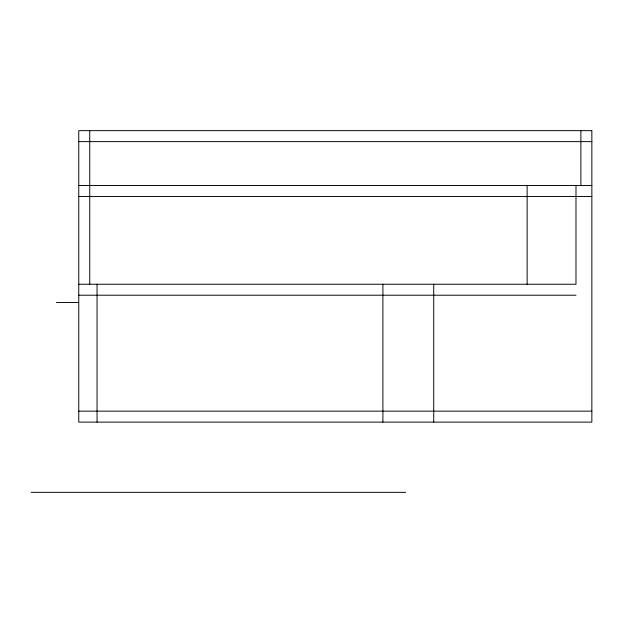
<?xml version="1.0" encoding="UTF-8"?>
<svg xmlns="http://www.w3.org/2000/svg" width="623" height="623" viewBox="0 0 623 623"><rect width="100%" height="100%" fill="white"/><g stroke="black" fill="none" stroke-linecap="round" stroke-linejoin="round"><path stroke-width="0.93" d="M78.763 141.623L591.85 141.623M78.763 185.506L591.85 185.506M78.763 196.479L591.85 196.479M78.763 284.244L575.987 284.244L575.987 185.506M78.763 295.216L575.987 295.216M56.459 302.529L78.498 302.529M78.763 411.149L591.85 411.149M31.15 492.349L405.612 492.349M580.877 130.651L580.877 185.506M527.136 185.506L527.136 284.244M433.717 284.244L433.717 422.114M382.904 284.244L382.904 422.114M97.056 284.244L97.056 422.114M89.735 130.651L89.735 284.244M591.85 130.651L78.763 130.651L78.763 422.114L591.85 422.114L591.85 130.651"/></g></svg>
